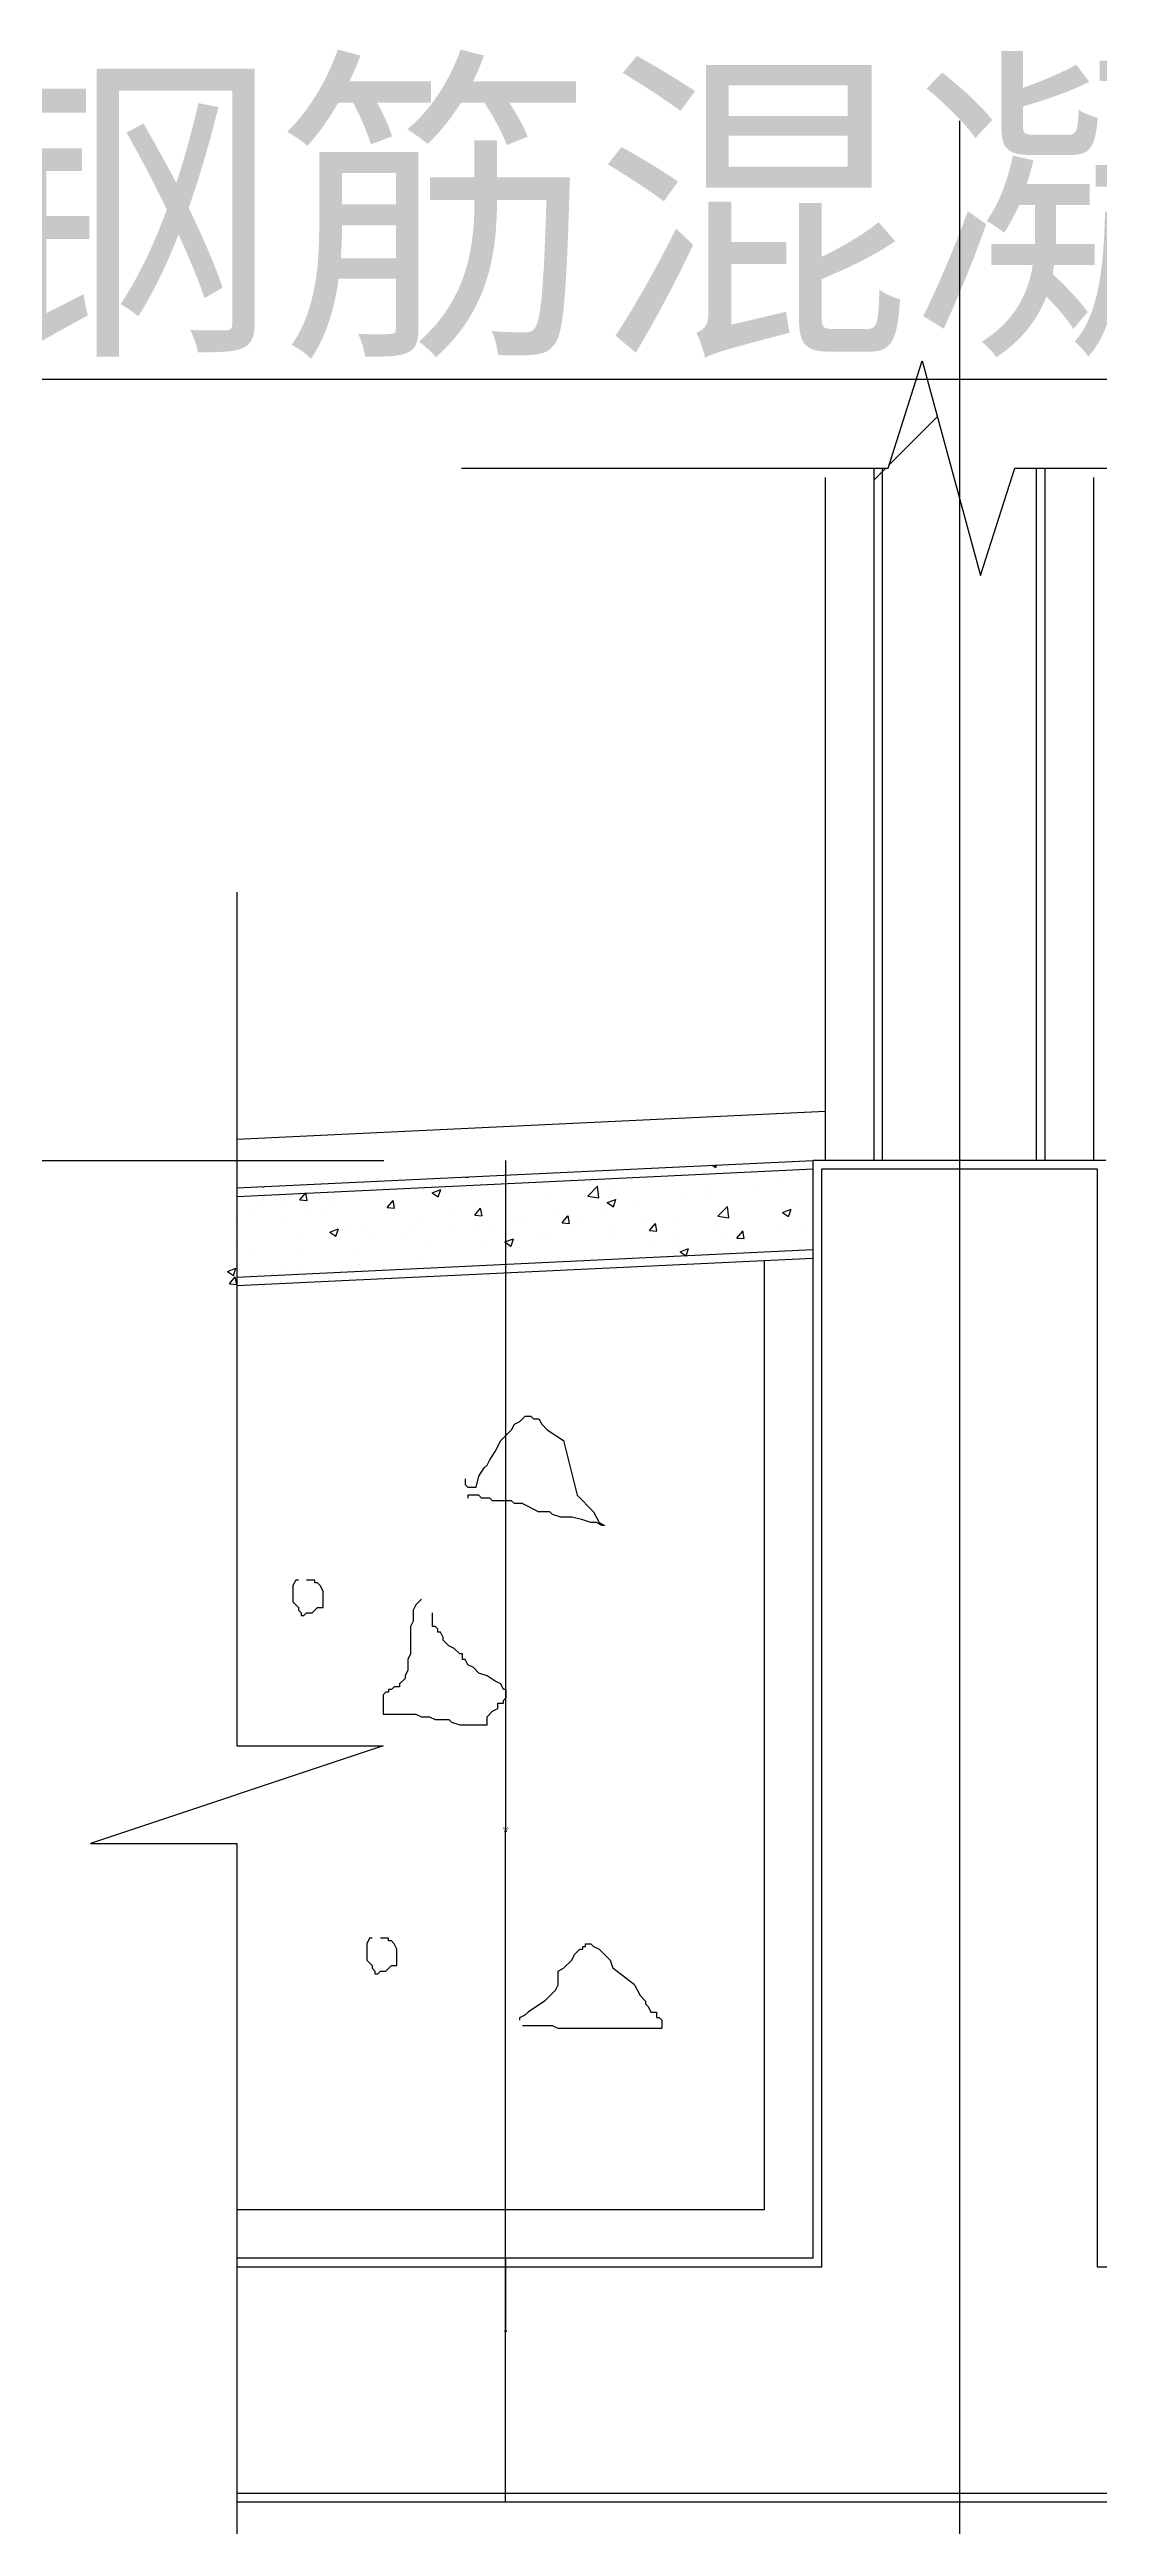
# Model space of a CAD drawing. Header units: metres. Extents: x -1619 to 1651, y 251 to 2895.
# Drawn here: x -1013 to -583, y 1180 to 2195 of the extents above; entities that cross this region are included whole.
import ezdxf

# ---------------------------------------------------------------- set-up
doc = ezdxf.new("R2010")
doc.units = ezdxf.units.M
for name, color, linetype in [('DOTE', 1, 'Continuous'), ('OTHER', 7, 'Continuous'), ('PUB_DIM', 3, 'Continuous'), ('PUB_TEXT', 7, 'Continuous'), ('PUB_WALL', 255, 'Continuous'), ('S_FLOOR', 2, 'Continuous'), ('S_SURFACE', 6, 'Continuous')]:
    doc.layers.add(name, color=color, linetype=linetype)
doc.dimstyles.get("Standard").update_dxf_attribs({"dimtxt": 2.5, "dimasz": 2.5, "dimexe": 1.25, "dimexo": 0.625, "dimtad": 1, "dimcen": 2.5, "dimazin": 3, "dimtfac": 1, "dimtmove": 0, "dimatfit": 3})

# ---------------------------------------------------------------- blocks, each defined once
blk = doc.blocks.new('*D1')
for p, q in [((-826.2, 1740), (-826.2, 1465)), ((-826.45, 1465), (-826.7, 1465)), ((-826.2, 1190), (-826.2, 1465)), ((-826.2, 1465), (-826.2, 1465)), ((-825.95, 1465), (-825.7, 1465))]:
    blk.add_line(p, q)
at = {"layer": 'Defpoints'}
for p in [(-826.2, 1740), (-826.2, 1465), (-826.2, 1190)]:
    blk.add_point(p, dxfattribs=at)
at = {"layer": 'PUB_DIM', "insert": (-826.2, 1466.125), "char_height": 1, "attachment_point": 5}
blk.add_mtext('400', dxfattribs=at)
blk = doc.blocks.new('*D3')
for p, q in [((-826.2, 1290), (-826.2, 1260)), ((-826.45, 1260), (-826.7, 1260)), ((-826.2, 1190), (-826.2, 1260)), ((-826.2, 1260), (-826.2, 1260)), ((-825.95, 1260), (-825.7, 1260))]:
    blk.add_line(p, q)
at = {"layer": 'Defpoints'}
for p in [(-826.2, 1290), (-826.2, 1260), (-826.2, 1190)]:
    blk.add_point(p, dxfattribs=at)
at = {"layer": 'PUB_DIM', "insert": (-826.2, 1261.125), "char_height": 1, "attachment_point": 5}
blk.add_mtext('0', dxfattribs=at)

msp = doc.modelspace()

# ---------------------------------------------------------------- hatches: boundary and pattern name
at = {"layer": 'S_SURFACE'}
h = msp.add_hatch(dxfattribs=at)
h.set_pattern_fill('ANSI31', scale=300)
h.paths.add_polyline_path([(-640, 1740), (-605, 1740), (-605, 2023.83), (-617.29, 2023.83), (-631.29, 1979.83), (-640, 2011.78)])
h.paths.add_polyline_path([(-675, 1740), (-640, 1740), (-640, 2011.78), (-653.23, 2060.3), (-657.68, 2060.3), (-669.29, 2023.83), (-675, 2023.83)])

# ---------------------------------------------------------------- linework, layer by layer
at = {"layer": 'DOTE'}
msp.add_line((-640, 2166.13), (-640, 646.13), dxfattribs=at)
at = {"layer": 'OTHER'}
for p, q in [((-669.29, 2023.83), (-655.29, 2067.83)), ((-655.29, 2067.83), (-631.29, 1979.83)), ((-844.29, 2023.83), (-669.29, 2023.83)), ((-631.29, 1979.83), (-617.29, 2023.83)), ((-617.29, 2023.83), (-442.29, 2023.83))]:
    msp.add_line(p, q, dxfattribs=at)
at = {"layer": 'PUB_DIM'}
msp.add_line((-1426.2, 1740), (-876.2, 1740), dxfattribs=at)
at = {"layer": 'PUB_WALL'}
for points in [[(-671.5, 1740), (-671.5, 2023.83)], [(-608.5, 2023.83), (-608.5, 1740)], [(-936.46, 1286.5), (-696.5, 1286.5), (-696.5, 1736.5), (-583.5, 1736.5), (-583.5, 1286.5), (1123.5, 1286.5), (1123.5, 1786.5), (1296.5, 1786.5), (1296.5, 1193.5), (-936.46, 1193.5)], [(-936.29, 1725.24), (-699.83, 1736.5)], [(-936.63, 1692.19), (-700.17, 1703.45)]]:
    msp.add_lwpolyline(points, dxfattribs=at)
at = {"layer": 'S_FLOOR'}
for p, q in [((-675, 1740), (-675, 2023.83)), ((-605, 2023.83), (-605, 1740)), ((-936.46, 1728.74), (-700, 1740)), ((-700, 1290), (-700, 1740)), ((-580, 1740), (-700, 1740)), ((-936.46, 1688.69), (-700, 1699.95)), ((-700, 1290), (-936.46, 1290)), ((-700, 1190), (-936.46, 1190)), ((1300, 1190), (-700, 1190))]:
    msp.add_line(p, q, dxfattribs=at)
at = {"layer": 'S_SURFACE'}
for p, q in [((-1049.82, 2060.3), (-49.82, 2060.3)), ((-695, 1740), (-695, 2020)), ((-585, 2020), (-585, 1740)), ((-936.46, 1850), (-936.46, 1500)), ((-936.46, 1748.76), (-695, 1760.26)), ((-741.26, 1738.04), (-739.96, 1737.16)), ((-739.94, 1737.16), (-739.62, 1738.11)), ((-706.3, 1737.95), (-706.3, 1737.95)), ((-704.81, 1737.85), (-704.81, 1737.85)), ((-925.98, 1729.24), (-925.68, 1729.04)), ((-925.66, 1729.05), (-925.59, 1729.26)), ((-910.6, 1723.89), (-908.18, 1726.76)), ((-910.41, 1726.93), (-910.41, 1726.93)), ((-907.59, 1723.63), (-908.16, 1726.76)), ((-884.74, 1730.45), (-884.74, 1730.45)), ((-867.28, 1727.52), (-867.28, 1727.52)), ((-856.32, 1726.71), (-852.81, 1728.06)), ((-856.32, 1726.71), (-853.83, 1725.04)), ((-854.77, 1729.17), (-854.77, 1729.17)), ((-853.81, 1725.04), (-852.79, 1728.06)), ((-849.51, 1729.7), (-849.51, 1729.7)), ((-842.76, 1733.2), (-841.35, 1732.98)), ((-841.33, 1732.99), (-841.37, 1733.27)), ((-835.83, 1731.66), (-835.83, 1731.66)), ((-792.44, 1725.4), (-788.54, 1729.46)), ((-787.97, 1724.71), (-788.52, 1729.46)), ((-783.19, 1727.48), (-783.19, 1727.48)), ((-757.23, 1731.23), (-757.23, 1731.23)), ((-742.93, 1727.22), (-742.93, 1727.22)), ((-731.55, 1734.75), (-731.55, 1734.75)), ((-722.92, 1728.54), (-722.92, 1728.54)), ((-713.77, 1732.23), (-713.77, 1732.23)), ((-936.38, 1723.19), (-936.38, 1723.19)), ((-930.32, 1719.23), (-930.32, 1719.23)), ((-928.08, 1721.33), (-928.08, 1721.33)), ((-917.8, 1720.87), (-917.8, 1720.87)), ((-910.6, 1723.89), (-907.61, 1723.63)), ((-907.83, 1719.69), (-907.83, 1719.69)), ((-901.39, 1720.2), (-901.39, 1720.2)), ((-898.86, 1723.37), (-898.86, 1723.37)), ((-878.67, 1724.7), (-878.67, 1724.7)), ((-874.73, 1720.75), (-872.32, 1723.62)), ((-874.73, 1720.75), (-871.74, 1720.49)), ((-874.7, 1719.07), (-874.7, 1719.07)), ((-871.72, 1720.49), (-872.3, 1723.63)), ((-860.09, 1717.01), (-860.09, 1717.01)), ((-848, 1717.94), (-848, 1717.94)), ((-838.87, 1717.61), (-836.46, 1720.48)), ((-838.87, 1717.61), (-835.88, 1717.35)), ((-835.86, 1717.36), (-836.44, 1720.49)), ((-834.12, 1720.76), (-834.12, 1720.76)), ((-821.31, 1716.81), (-821.31, 1716.81)), ((-817.41, 1716.1), (-817.41, 1716.1)), ((-808.45, 1724.28), (-808.45, 1724.28)), ((-804.89, 1717.75), (-804.89, 1717.75)), ((-803.01, 1714.47), (-800.6, 1717.35)), ((-801.25, 1717.21), (-801.25, 1717.21)), ((-800, 1714.22), (-800.58, 1717.35)), ((-792.44, 1725.4), (-787.99, 1724.71)), ((-785.95, 1720.24), (-785.95, 1720.24)), ((-784.46, 1722.71), (-780.96, 1724.05)), ((-784.46, 1722.71), (-781.97, 1721.03)), ((-781.95, 1721.04), (-780.94, 1724.06)), ((-772.09, 1722.22), (-772.09, 1722.22)), ((-754.38, 1724.4), (-754.38, 1724.4)), ((-741.86, 1726.05), (-741.86, 1726.05)), ((-739.08, 1717.12), (-735.18, 1721.18)), ((-739.08, 1717.12), (-734.63, 1716.43)), ((-734.61, 1716.43), (-735.16, 1721.18)), ((-732.16, 1718.11), (-732.16, 1718.11)), ((-712.6, 1718.71), (-709.1, 1720.05)), ((-712.6, 1718.71), (-710.12, 1717.03)), ((-710.1, 1717.03), (-709.08, 1720.06)), ((-706.91, 1721.31), (-706.91, 1721.31)), ((-936.99, 1714.69), (-936.99, 1714.69)), ((-936.99, 1706.54), (-936.99, 1706.54)), ((-917.54, 1714.61), (-917.54, 1714.61)), ((-911.02, 1710.29), (-911.02, 1710.29)), ((-898.33, 1710.59), (-894.83, 1711.93)), ((-898.33, 1710.59), (-895.84, 1708.91)), ((-895.82, 1708.92), (-894.81, 1711.94)), ((-890.84, 1713.48), (-890.84, 1713.48)), ((-885.35, 1713.81), (-885.35, 1713.81)), ((-880.44, 1707.8), (-880.44, 1707.8)), ((-867.92, 1709.45), (-867.92, 1709.45)), ((-864.15, 1712.35), (-864.15, 1712.35)), ((-859.57, 1707.2), (-859.57, 1707.2)), ((-848.98, 1711.94), (-848.98, 1711.94)), ((-837.46, 1711.23), (-837.46, 1711.23)), ((-830.41, 1712.21), (-830.41, 1712.21)), ((-826.47, 1706.58), (-822.97, 1707.93)), ((-826.47, 1706.58), (-823.98, 1704.91)), ((-823.96, 1704.91), (-822.95, 1707.93)), ((-810.77, 1710.1), (-810.77, 1710.1)), ((-809.06, 1707.64), (-809.06, 1707.64)), ((-803.01, 1714.47), (-800.02, 1714.21)), ((-794.62, 1715.69), (-794.62, 1715.69)), ((-784.08, 1708.97), (-784.08, 1708.97)), ((-783.8, 1710.84), (-783.8, 1710.84)), ((-767.93, 1714.56), (-767.93, 1714.56)), ((-767.14, 1711.34), (-764.73, 1714.21)), ((-767.14, 1711.34), (-764.15, 1711.07)), ((-764.13, 1711.08), (-764.71, 1714.21)), ((-757.83, 1714.59), (-757.83, 1714.59)), ((-757.39, 1707.84), (-757.39, 1707.84)), ((-755.01, 1706.33), (-755.01, 1706.33)), ((-741.24, 1713.43), (-741.24, 1713.43)), ((-736.08, 1708.82), (-736.08, 1708.82)), ((-731.28, 1708.2), (-728.87, 1711.07)), ((-731.28, 1708.2), (-728.29, 1707.94)), ((-730.7, 1706.72), (-730.7, 1706.72)), ((-728.27, 1707.94), (-728.85, 1711.08)), ((-714.55, 1712.3), (-714.55, 1712.3)), ((-704.5, 1712.98), (-704.5, 1712.98)), ((-940.34, 1694.46), (-936.84, 1695.81)), ((-938.03, 1695.91), (-938.03, 1695.91)), ((-937.83, 1692.79), (-936.82, 1695.81)), ((-930.95, 1701.15), (-930.95, 1701.15)), ((-917.89, 1697.19), (-917.89, 1697.19)), ((-912.02, 1703.65), (-912.02, 1703.65)), ((-888.73, 1702.2), (-888.73, 1702.2)), ((-885.95, 1697.17), (-885.95, 1697.17)), ((-860.7, 1700.37), (-860.7, 1700.37)), ((-834.73, 1704.12), (-834.73, 1704.12)), ((-830.56, 1696.38), (-830.56, 1696.38)), ((-818.04, 1698.03), (-818.04, 1698.03)), ((-799.11, 1700.52), (-799.11, 1700.52)), ((-767.53, 1704.68), (-767.53, 1704.68)), ((-758.44, 1697.94), (-758.44, 1697.94)), ((-754.61, 1702.58), (-751.11, 1703.92)), ((-754.61, 1702.58), (-752.13, 1700.9)), ((-752.11, 1700.91), (-751.09, 1703.93)), ((-732.77, 1701.46), (-732.77, 1701.46)), ((-720, 1310), (-720, 1699)), ((-715.84, 1702.39), (-715.84, 1702.39)), ((-707.51, 1704.66), (-707.51, 1704.66)), ((-704.01, 1705.59), (-704.01, 1705.59)), ((-940.34, 1694.46), (-937.85, 1692.78)), ((-939.52, 1689.41), (-937.11, 1692.29)), ((-939.52, 1689.41), (-936.53, 1689.15)), ((-937.6, 1689.9), (-937.6, 1689.9)), ((-936.51, 1689.16), (-937.09, 1692.29)), ((-911.63, 1693.65), (-911.63, 1693.65)), ((-911.33, 1694.78), (-911.33, 1694.78)), ((-884.64, 1693.65), (-884.64, 1693.65)), ((-857.95, 1692.53), (-857.95, 1692.53)), ((-818.11, 1635.22), (-820.36, 1632.98)), ((-818.11, 1635.22), (-815.87, 1635.22)), ((-815.87, 1635.22), (-814.75, 1634.1)), ((-830.45, 1620.65), (-828.21, 1625.13)), ((-823.72, 1629.62), (-828.21, 1625.13)), ((-823.72, 1629.62), (-822.6, 1631.86)), ((-822.6, 1631.86), (-820.36, 1632.98)), ((-814.75, 1634.1), (-812.51, 1634.1)), ((-812.51, 1634.1), (-811.39, 1631.86)), ((-811.39, 1631.86), (-809.14, 1629.62)), ((-809.14, 1629.62), (-802.42, 1625.13)), ((-802.42, 1625.13), (-796.81, 1602.72)), ((-834.93, 1613.93), (-833.81, 1615.05)), ((-833.81, 1615.05), (-832.69, 1617.29)), ((-832.69, 1617.29), (-830.45, 1620.65)), ((-842.78, 1609.44), (-842.78, 1607.2)), ((-842.78, 1607.2), (-841.66, 1606.08)), ((-841.66, 1606.08), (-838.3, 1606.08)), ((-838.3, 1606.08), (-837.17, 1610.56)), ((-837.17, 1610.56), (-834.93, 1613.93)), ((-841.66, 1602.72), (-841.66, 1601.6)), ((-837.17, 1602.72), (-841.66, 1602.72)), ((-836.05, 1601.6), (-837.17, 1602.72)), ((-832.69, 1601.6), (-836.05, 1601.6)), ((-831.57, 1600.48), (-832.69, 1601.6)), ((-823.72, 1600.48), (-831.57, 1600.48)), ((-822.6, 1599.36), (-823.72, 1600.48)), ((-819.24, 1599.36), (-822.6, 1599.36)), ((-819.24, 1599.36), (-812.51, 1595.99)), ((-808.02, 1595.99), (-812.51, 1595.99)), ((-806.9, 1594.87), (-808.02, 1595.99)), ((-803.54, 1593.75), (-806.9, 1594.87)), ((-790.08, 1595.99), (-796.81, 1602.72)), ((-790.08, 1595.99), (-787.84, 1591.51)), ((-799.05, 1593.75), (-803.54, 1593.75)), ((-794.57, 1592.63), (-799.05, 1593.75)), ((-791.2, 1591.51), (-794.57, 1592.63)), ((-788.96, 1591.51), (-791.2, 1591.51)), ((-786.72, 1590.39), (-788.96, 1591.51)), ((-787.84, 1591.51), (-785.6, 1590.39)), ((-785.6, 1590.39), (-786.72, 1590.39)), ((-912.3, 1567.97), (-913.42, 1565.73)), ((-913.42, 1565.73), (-913.42, 1559.01)), ((-911.18, 1567.97), (-912.3, 1567.97)), ((-904.45, 1567.97), (-907.81, 1567.97)), ((-904.45, 1566.85), (-904.45, 1567.97)), ((-903.33, 1566.85), (-904.45, 1566.85)), ((-902.21, 1565.73), (-903.33, 1566.85)), ((-901.08, 1563.49), (-902.21, 1565.73)), ((-911.18, 1556.77), (-913.42, 1559.01)), ((-911.18, 1556.77), (-911.18, 1555.64)), ((-911.18, 1555.64), (-910.05, 1554.52)), ((-910.05, 1554.52), (-910.05, 1553.4)), ((-908.93, 1553.4), (-907.81, 1554.52)), ((-907.81, 1554.52), (-905.57, 1554.52)), ((-903.33, 1556.77), (-905.57, 1554.52)), ((-903.33, 1556.77), (-901.08, 1556.77)), ((-901.08, 1556.77), (-901.08, 1563.49)), ((-862.96, 1557.89), (-864.08, 1555.64)), ((-864.08, 1555.64), (-864.08, 1551.16)), ((-862.96, 1557.89), (-860.72, 1560.13)), ((-856.24, 1548.92), (-856.24, 1554.52)), ((-910.05, 1553.4), (-908.93, 1553.4)), ((-864.08, 1551.16), (-865.21, 1548.92)), ((-865.21, 1548.92), (-865.21, 1537.71)), ((-855.11, 1548.92), (-856.24, 1548.92)), ((-853.99, 1547.8), (-855.11, 1548.92)), ((-853.99, 1546.68), (-853.99, 1547.8)), ((-852.87, 1546.68), (-853.99, 1546.68)), ((-851.75, 1544.44), (-852.87, 1546.68)), ((-851.75, 1543.32), (-851.75, 1544.44)), ((-865.21, 1537.71), (-866.33, 1535.47)), ((-866.33, 1535.47), (-866.33, 1530.99)), ((-851.75, 1543.32), (-849.51, 1541.07)), ((-847.27, 1539.95), (-849.51, 1541.07)), ((-847.27, 1539.95), (-845.02, 1537.71)), ((-843.9, 1537.71), (-845.02, 1537.71)), ((-843.9, 1535.47), (-843.9, 1537.71)), ((-842.78, 1535.47), (-843.9, 1535.47)), ((-841.66, 1533.23), (-842.78, 1535.47)), ((-874.18, 1523.14), (-874.18, 1522.02)), ((-873.05, 1523.14), (-874.18, 1523.14)), ((-871.93, 1524.26), (-873.05, 1523.14)), ((-869.69, 1524.26), (-871.93, 1524.26)), ((-869.69, 1525.38), (-867.45, 1527.62)), ((-869.69, 1525.38), (-869.69, 1524.26)), ((-866.33, 1530.99), (-867.45, 1528.75)), ((-867.45, 1528.75), (-867.45, 1527.62)), ((-839.42, 1532.11), (-841.66, 1533.23)), ((-839.42, 1532.11), (-837.17, 1529.87)), ((-833.81, 1528.75), (-837.17, 1529.87)), ((-830.45, 1526.5), (-833.81, 1528.75)), ((-828.21, 1525.38), (-830.45, 1526.5)), ((-827.08, 1523.14), (-828.21, 1525.38)), ((-825.96, 1523.14), (-827.08, 1523.14)), ((-825.96, 1519.78), (-825.96, 1523.14)), ((-875.3, 1522.02), (-876.42, 1520.9)), ((-876.42, 1520.9), (-876.42, 1513.05)), ((-876.42, 1513.05), (-862.96, 1513.05)), ((-874.18, 1522.02), (-875.3, 1522.02)), ((-862.96, 1513.05), (-860.72, 1511.93)), ((-831.57, 1514.18), (-833.81, 1511.93)), ((-831.57, 1514.18), (-829.33, 1515.3)), ((-829.33, 1517.54), (-827.08, 1517.54)), ((-829.33, 1515.3), (-829.33, 1517.54)), ((-825.96, 1519.78), (-827.08, 1518.66)), ((-827.08, 1517.54), (-827.08, 1518.66)), ((-860.72, 1511.93), (-857.36, 1511.93)), ((-857.36, 1511.93), (-855.11, 1510.81)), ((-855.11, 1510.81), (-849.51, 1510.81)), ((-849.51, 1510.81), (-848.39, 1509.69)), ((-848.39, 1509.69), (-845.02, 1508.57)), ((-845.02, 1508.57), (-833.81, 1508.57)), ((-833.81, 1508.57), (-833.81, 1511.93)), ((-876.46, 1500), (-996.46, 1460)), ((-936.46, 1500), (-876.46, 1500)), ((-996.46, 1460), (-936.46, 1460)), ((-936.46, 1460), (-936.46, 1050)), ((-882.02, 1421.15), (-883.14, 1418.91)), ((-883.14, 1418.91), (-883.14, 1412.18)), ((-880.9, 1409.94), (-883.14, 1412.18)), ((-880.9, 1421.15), (-882.02, 1421.15)), ((-874.18, 1421.15), (-877.54, 1421.15)), ((-874.18, 1420.03), (-874.18, 1421.15)), ((-873.05, 1420.03), (-874.18, 1420.03)), ((-871.93, 1418.91), (-873.05, 1420.03)), ((-870.81, 1416.67), (-871.93, 1418.91)), ((-870.81, 1409.94), (-870.81, 1416.67)), ((-799.05, 1412.18), (-802.42, 1408.82)), ((-799.05, 1412.18), (-797.93, 1414.42)), ((-797.93, 1414.42), (-795.69, 1416.67)), ((-795.69, 1416.67), (-794.57, 1416.67)), ((-794.57, 1416.67), (-794.57, 1417.79)), ((-794.57, 1417.79), (-793.45, 1417.79)), ((-793.45, 1418.91), (-791.2, 1418.91)), ((-793.45, 1417.79), (-793.45, 1418.91)), ((-791.2, 1418.91), (-790.08, 1417.79)), ((-790.08, 1417.79), (-787.84, 1416.67)), ((-783.36, 1412.18), (-787.84, 1416.67)), ((-783.36, 1412.18), (-782.24, 1408.82)), ((-880.9, 1409.94), (-880.9, 1408.82)), ((-880.9, 1408.82), (-879.78, 1407.7)), ((-879.78, 1407.7), (-879.78, 1406.58)), ((-879.78, 1406.58), (-878.66, 1406.58)), ((-878.66, 1406.58), (-877.54, 1407.7)), ((-877.54, 1407.7), (-875.3, 1407.7)), ((-873.05, 1409.94), (-875.3, 1407.7)), ((-873.05, 1409.94), (-870.81, 1409.94)), ((-805.78, 1399.85), (-804.66, 1402.1)), ((-804.66, 1407.7), (-802.42, 1408.82)), ((-804.66, 1402.1), (-804.66, 1407.7)), ((-773.27, 1402.1), (-782.24, 1408.82)), ((-773.27, 1402.1), (-771.02, 1397.61)), ((-810.27, 1395.37), (-816.99, 1390.89)), ((-810.27, 1395.37), (-805.78, 1399.85)), ((-768.78, 1395.37), (-771.02, 1397.61)), ((-768.78, 1395.37), (-768.78, 1394.25)), ((-768.78, 1394.25), (-767.66, 1393.13)), ((-767.66, 1393.13), (-766.54, 1390.89)), ((-820.36, 1388.65), (-818.11, 1389.77)), ((-820.36, 1387.53), (-820.36, 1388.65)), ((-806.9, 1385.28), (-819.24, 1385.28)), ((-818.11, 1389.77), (-816.99, 1390.89)), ((-804.66, 1384.16), (-806.9, 1385.28)), ((-762.05, 1384.16), (-804.66, 1384.16)), ((-766.54, 1390.89), (-764.3, 1390.89)), ((-764.3, 1390.89), (-764.3, 1388.65)), ((-764.3, 1388.65), (-763.17, 1388.65)), ((-763.17, 1388.65), (-762.05, 1387.53)), ((-762.05, 1387.53), (-762.05, 1384.16)), ((-936.46, 1310), (-720, 1310))]:
    msp.add_line(p, q, dxfattribs=at)

# ---------------------------------------------------------------- texts
at = {"layer": 'PUB_TEXT'}
msp.add_text('钢筋混凝土结构层', height=100, dxfattribs=at).set_placement((-1049.82, 2080.3))

# ---------------------------------------------------------------- dimensions: what is measured, and where the dimension line sits
at = {"layer": 'PUB_DIM'}
dim = msp.add_linear_dim(base=(-826.2, 1465), p1=(-826.2, 1190), p2=(-826.2, 1740), text='400', dimstyle='Standard', dxfattribs=at)
dim.commit()
dim.dimension.update_dxf_attribs({"geometry": '*D1', "text_midpoint": (-826.2, 1466.125)})
dim = msp.add_linear_dim(base=(-826.2, 1260), p1=(-826.2, 1190), p2=(-826.2, 1290), dimstyle='Standard', dxfattribs=at)
dim.commit()
dim.dimension.update_dxf_attribs({"geometry": '*D3', "text_midpoint": (-826.2, 1261.125)})

doc.saveas('drawing.dxf')
